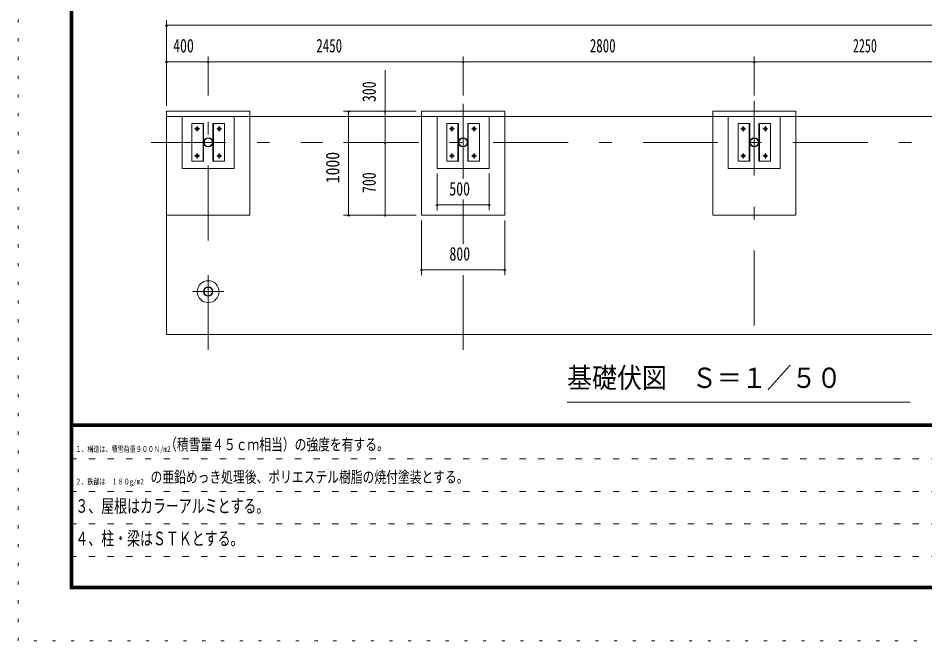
# Model space of a CAD drawing. Units: millimetres, scale not verified, with parts at other scales. Extents: x -26434 to 26434, y -10500 to 10500.
# Drawn here: x -3266 to 5451, y -10500 to -4517 of the extents above; entities that cross this region are included whole.
import ezdxf
from ezdxf.enums import TextEntityAlignment as Align

# ---------------------------------------------------------------- set-up
doc = ezdxf.new("R2010")
doc.units = ezdxf.units.MM
doc.header["$LTSCALE"] = 60
for name, pattern in [('USER1', [3, 1, -2]), ('USER3', [24, 12, -5, 2, -5]), ('USER4', [3, 0.5, -2.5])]:
    doc.linetypes.add(name, pattern=pattern)
doc.layers.add('0-1_0-F1TEXT', color=7, linetype='Continuous')
for name, color, linetype, lineweight in [('0-2_1-05BOLD', 7, 'Continuous', 18), ('0-3_1-25CENTER', 3, 'USER3', 18), ('0-5_1-55DIM', 3, 'Continuous', 18), ('0-C_F-F1PAPER', 5, 'Continuous', 18), ('0-D_F-E_J_ADD', 5, 'USER4', 18)]:
    doc.layers.add(name, color=color, linetype=linetype, lineweight=lineweight)
doc.styles.add('ＭＳ ゴシック', font='')
doc.styles.get('ＭＳ ゴシック').set_extended_font_data('MS Gothic')

msp = doc.modelspace()

# ---------------------------------------------------------------- linework, layer by layer
at = {"layer": '0-2_1-05BOLD'}
for p, q in [((-1838.5, -5460.33), (9161.49, -5460.33)), ((-1688.51, -5960.33), (-1688.51, -5460.33)), ((-1188.51, -5460.33), (-1188.51, -5960.33)), ((-1038.5, -6410.33), (-1038.5, -5410.33)), ((1411.5, -6410.33), (1411.5, -5410.33)), ((3411.49, -5410.33), (4211.49, -5410.33)), ((3411.49, -6410.33), (3411.49, -5410.33)), ((-1595.05, -5530.32), (-1483.06, -5530.32)), ((-1595.05, -5890.33), (-1595.05, -5530.32)), ((-1487.56, -5890.33), (-1487.56, -5530.32)), ((-1483.06, -5890.33), (-1483.06, -5530.32)), ((-1281.96, -5530.32), (-1393.95, -5530.32)), ((-1393.95, -5890.33), (-1393.95, -5530.32)), ((-1389.46, -5890.33), (-1389.46, -5530.32)), ((-1281.96, -5890.33), (-1281.96, -5530.32)), ((854.94, -5530.32), (966.94, -5530.32)), ((854.94, -5890.33), (854.94, -5530.32)), ((962.44, -5890.33), (962.44, -5530.32)), ((966.94, -5890.33), (966.94, -5530.32)), ((1056.04, -5890.33), (1056.04, -5530.32)), ((1168.04, -5530.32), (1056.04, -5530.32)), ((1060.54, -5890.33), (1060.54, -5530.32)), ((1168.04, -5890.33), (1168.04, -5530.32)), ((3654.94, -5530.32), (3766.94, -5530.32)), ((3654.94, -5890.33), (3654.94, -5530.32)), ((3762.44, -5890.33), (3762.44, -5530.32)), ((3766.94, -5890.33), (3766.94, -5530.32)), ((3856.04, -5890.33), (3856.04, -5530.32)), ((3860.54, -5890.33), (3860.54, -5530.32)), ((-1595.05, -5890.33), (-1483.06, -5890.33)), ((-1281.96, -5890.33), (-1393.95, -5890.33)), ((854.94, -5890.33), (966.94, -5890.33)), ((1168.04, -5890.33), (1056.04, -5890.33)), ((3654.94, -5890.33), (3766.94, -5890.33)), ((3968.04, -5890.33), (3856.04, -5890.33)), ((-1188.51, -5960.33), (-1688.51, -5960.33)), ((-1838.5, -6410.33), (-1038.5, -6410.33)), ((611.49, -6410.33), (1411.5, -6410.33))]:
    msp.add_line(p, q, dxfattribs=at)
for points in [[(-1838.5, -7555.33), (-1838.5, -5410.33), (-1038.5, -5410.33)], [(9161.49, -5410.33), (9161.49, -7555.33), (-1838.5, -7555.33)], [(611.49, -6410.33), (611.49, -5410.33), (1411.5, -5410.33)], [(1261.49, -5460.33), (1261.49, -5960.33), (761.49, -5960.33), (761.49, -5460.33)], [(3411.49, -6410.33), (4211.49, -6410.33), (4211.49, -5410.33)], [(4061.49, -5460.33), (4061.49, -5960.33), (3561.49, -5960.33), (3561.49, -5460.33)], [(3968.04, -5890.33), (3968.04, -5530.32), (3856.04, -5530.32)]]:
    msp.add_lwpolyline(points, dxfattribs=at)
for centre, radius in [((-1545, -5580.33), 14.5), ((-1332, -5580.33), 14.5), ((904.99, -5580.33), 14.5), ((1117.99, -5580.33), 14.5), ((3704.99, -5580.33), 14.5), ((3917.99, -5580.33), 14.5), ((-1438.51, -5710.33), 44.55), ((1011.49, -5710.33), 44.55), ((3811.49, -5710.33), 44.55), ((-1438.51, -5710.33), 40.35), ((1011.49, -5710.33), 40.35), ((3811.49, -5710.33), 40.35), ((-1545, -5840.32), 14.5), ((-1332, -5840.32), 14.5), ((904.99, -5840.32), 14.5), ((1117.99, -5840.32), 14.5), ((3704.99, -5840.32), 14.5), ((3917.99, -5840.32), 14.5), ((-1438.51, -7144.33), 105), ((-1438.51, -7144.33), 44.55), ((-1438.51, -7144.33), 40.35)]:
    msp.add_circle(centre, radius, dxfattribs=at)
at = {"layer": '0-3_1-25CENTER'}
for p, q in [((-1438.51, -6654.01), (-1438.51, -5310.33)), ((1011.49, -6059.77), (1011.49, -5310.33)), ((3811.49, -5310.33), (3811.49, -7705.33)), ((-1545, -5605.33), (-1545, -5555.33)), ((-1332, -5605.33), (-1332, -5555.33)), ((904.99, -5605.33), (904.99, -5555.33)), ((1117.99, -5605.33), (1117.99, -5555.33)), ((3704.99, -5605.33), (3704.99, -5555.33)), ((3917.99, -5605.33), (3917.99, -5555.33)), ((-1570, -5580.33), (-1520, -5580.33)), ((-1307, -5580.33), (-1357.01, -5580.33)), ((879.99, -5580.33), (929.99, -5580.33)), ((1143, -5580.33), (1092.99, -5580.33)), ((3679.99, -5580.33), (3729.99, -5580.33)), ((3942.99, -5580.33), (3892.99, -5580.33)), ((-1988.5, -5710.33), (-341.34, -5710.33)), ((-138.51, -5710.33), (9311.49, -5710.33)), ((-1570, -5840.32), (-1520, -5840.32)), ((-1545, -5865.33), (-1545, -5815.32)), ((-1307, -5840.32), (-1357.01, -5840.32)), ((-1332, -5865.33), (-1332, -5815.32)), ((879.99, -5840.32), (929.99, -5840.32)), ((904.99, -5865.33), (904.99, -5815.32)), ((1143, -5840.32), (1092.99, -5840.32)), ((1117.99, -5865.33), (1117.99, -5815.32)), ((3679.99, -5840.32), (3729.99, -5840.32)), ((3704.99, -5865.33), (3704.99, -5815.32)), ((3942.99, -5840.32), (3892.99, -5840.32)), ((3917.99, -5865.33), (3917.99, -5815.32)), ((1011.49, -6688.73), (1011.49, -6260.33)), ((-1438.51, -7705.33), (-1438.51, -6857.33)), ((1011.49, -7705.33), (1011.49, -6885.33)), ((-1588.51, -7144.33), (-1288.51, -7144.33))]:
    msp.add_line(p, q, dxfattribs=at)
at = {"layer": '0-5_1-55DIM'}
for p, q in [((-1828.5, -4585.33), (-1848.5, -4585.33)), ((-1838.5, -4535.33), (-1838.5, -5360.33)), ((-1838.5, -4585.33), (9161.49, -4585.33)), ((-1828.5, -4935.33), (-1848.5, -4935.33)), ((-1838.5, -4935.33), (-1438.51, -4935.33)), ((-1428.51, -4935.33), (-1448.51, -4935.33)), ((-1438.51, -4885.33), (-1438.51, -5260.33)), ((-1438.51, -4935.33), (1011.49, -4935.33)), ((1021.49, -4935.33), (1001.49, -4935.33)), ((1011.49, -4885.33), (1011.49, -5260.33)), ((1011.49, -4935.33), (3811.49, -4935.33)), ((3821.49, -4935.33), (3801.49, -4935.33)), ((3811.49, -4885.33), (3811.49, -5260.33)), ((3811.49, -4935.33), (6061.49, -4935.33)), ((261.5, -5410.33), (261.5, -5017.83)), ((-138.51, -5410.33), (561.49, -5410.33)), ((-78.51, -5410.33), (-98.51, -5410.33)), ((-88.51, -6410.33), (-88.51, -5410.33)), ((271.49, -5410.33), (251.49, -5410.33)), ((261.5, -5710.33), (261.5, -5410.33)), ((271.49, -5710.33), (251.49, -5710.33)), ((261.5, -6410.33), (261.5, -5710.33)), ((761.49, -6360.33), (761.49, -6010.33)), ((1261.49, -6360.33), (1261.49, -6010.33)), ((771.49, -6310.33), (751.49, -6310.33)), ((761.49, -6310.33), (1261.49, -6310.33)), ((1271.49, -6310.33), (1251.49, -6310.33)), ((-138.51, -6410.33), (561.49, -6410.33)), ((-78.51, -6410.33), (-98.51, -6410.33)), ((271.49, -6410.33), (251.49, -6410.33)), ((611.49, -6985.33), (611.49, -6460.33)), ((1411.5, -6985.33), (1411.5, -6460.33)), ((621.49, -6935.33), (601.49, -6935.33)), ((611.49, -6935.33), (1411.5, -6935.33)), ((1421.49, -6935.33), (1401.49, -6935.33)), ((5311.49, -8205.33), (2011.49, -8205.33))]:
    msp.add_line(p, q, dxfattribs=at)
for centre in [(-1838.5, -4585.33), (-1838.5, -4935.33), (-1438.51, -4935.33), (1011.49, -4935.33), (3811.49, -4935.33), (-88.51, -5410.33), (261.49, -5410.33), (261.49, -5710.33), (761.49, -6310.33), (1261.49, -6310.33), (-88.51, -6410.33), (261.49, -6410.33), (611.49, -6935.33), (1411.49, -6935.33)]:
    msp.add_arc(centre, 10, 180, 0, dxfattribs=at)
at = {"layer": '0-C_F-F1PAPER'}
for p, q in [((-2766.17, 10100), (-2766.17, -10000)), ((-2763.67, 10097.5), (-2763.67, -9997.5)), ((-2758.67, 10092.5), (-2758.67, -9992.5)), ((-2753.67, 10087.5), (-2753.67, -9987.5)), ((-2748.67, 10082.5), (-2748.67, -9982.5)), ((-2746.17, 10080), (-2746.17, -9980)), ((-2743.67, 10077.5), (-2743.67, -9977.5)), ((25908.83, -8415), (-2741.17, -8415)), ((25908.83, -8417.5), (-2741.17, -8417.5)), ((25908.83, -8420), (-2741.17, -8420)), ((25908.83, -8422.5), (-2741.17, -8422.5)), ((25908.83, -8425), (-2741.17, -8425)), ((25908.83, -8427.5), (-2741.17, -8427.5)), ((25908.83, -8430), (-2741.17, -8430)), ((25908.83, -8432.5), (-2741.17, -8432.5)), ((25908.83, -8435), (-2741.17, -8435)), ((25908.83, -8437.5), (-2741.17, -8437.5)), ((25908.83, -8440), (-2741.17, -8440)), ((-2766.17, -10000), (25933.83, -10000)), ((-2763.67, -9997.5), (25931.32, -9997.5)), ((-2758.67, -9992.5), (25926.33, -9992.5)), ((-2753.67, -9987.5), (25921.33, -9987.5)), ((-2748.67, -9982.5), (25916.33, -9982.5)), ((-2746.17, -9980), (25913.83, -9980)), ((-2743.67, -9977.5), (25911.33, -9977.5))]:
    msp.add_line(p, q, dxfattribs=at)
at = {"layer": '0-C_F-F1PAPER', "color": 6, "linetype": 'USER1'}
for p, q in [((-2766.17, -8752), (15483.83, -8752)), ((-2766.17, -9064), (15483.83, -9064)), ((-2766.17, -9376), (15483.83, -9376)), ((-2766.17, -9688), (12975.83, -9688))]:
    msp.add_line(p, q, dxfattribs=at)
at = {"layer": '0-C_F-F1PAPER'}
for points in [[(-2761.17, 10095), (-2761.17, -9995), (25928.83, -9995), (25928.83, 10095)], [(-2756.17, 10090), (-2756.17, -9990), (25923.83, -9990), (25923.83, 10090)], [(-2751.17, 10085), (-2751.17, -9985), (25918.82, -9985), (25918.82, 10085)], [(-2741.17, 10075), (-2741.17, -9975), (25908.83, -9975), (25908.83, 10075)]]:
    msp.add_lwpolyline(points, dxfattribs=at)
at = {"layer": '0-D_F-E_J_ADD'}
msp.add_line((26433.83, -10500), (-3266.17, -10500), dxfattribs=at)
msp.add_lwpolyline([(-3266.17, -10500), (-3266.17, 10500), (26433.83, 10500)], dxfattribs=at)

# ---------------------------------------------------------------- texts
at = {"layer": '0-1_0-F1TEXT', "style": 'ＭＳ ゴシック'}
for s, height, width, p in [('（積雪量４５ｃｍ相当）の強度を有する。', 110.7, 0.75, (-1853.68, -8702)), ('１、構造は、積雪荷重９００Ｎ/m2', 55.35, 0.75, (-2716.17, -8702)), ('\u3000の亜鉛めっき処理後、ポリエステル樹脂の焼付塗装とする。', 110.7, 0.75, (-2106.57, -9014)), ('２、鉄部は\u3000１８０g/m2', 55.35, 0.75, (-2716.17, -9014)), ('３、屋根はカラーアルミとする。', 130.2, 0.7, (-2716.17, -9308.24)), ('４、柱・梁はＳＴＫとする。', 130.2, 0.7, (-2716.17, -9620.23))]:
    msp.add_text(s, height=height, dxfattribs=dict(at, width=width)).set_placement(p, align=Align.BOTTOM_LEFT)
at = {"layer": '0-5_1-55DIM', "color": 7, "style": 'ＭＳ ゴシック'}
for s, height, width, p in [('400', 130.2, 0.75, (-1776.13, -4885.33)), ('2450', 130.2, 0.7, (-399.51, -4885.33)), ('2800', 130.2, 0.7, (2230.22, -4885.33)), ('2250', 130.2, 0.65, (4759.81, -4885.33)), ('500', 130.2, 0.75, (879.05, -6260.33)), ('800', 130.2, 0.75, (880.09, -6885.33)), ('基礎伏図\u3000Ｓ＝１／５０', 195.4, 0.9, (2011.49, -8128.68))]:
    msp.add_text(s, height=height, dxfattribs=dict(at, width=width)).set_placement(p, align=Align.BOTTOM_LEFT)
for s, width, p in [('300', 0.75, (211.49, -5323.18)), ('1000', 0.85, (-138.51, -6103.13)), ('700', 0.75, (211.49, -6197.33))]:
    msp.add_text(s, height=130.2, rotation=90, dxfattribs=dict(at, width=width)).set_placement(p, align=Align.BOTTOM_LEFT)

doc.saveas('drawing.dxf')
